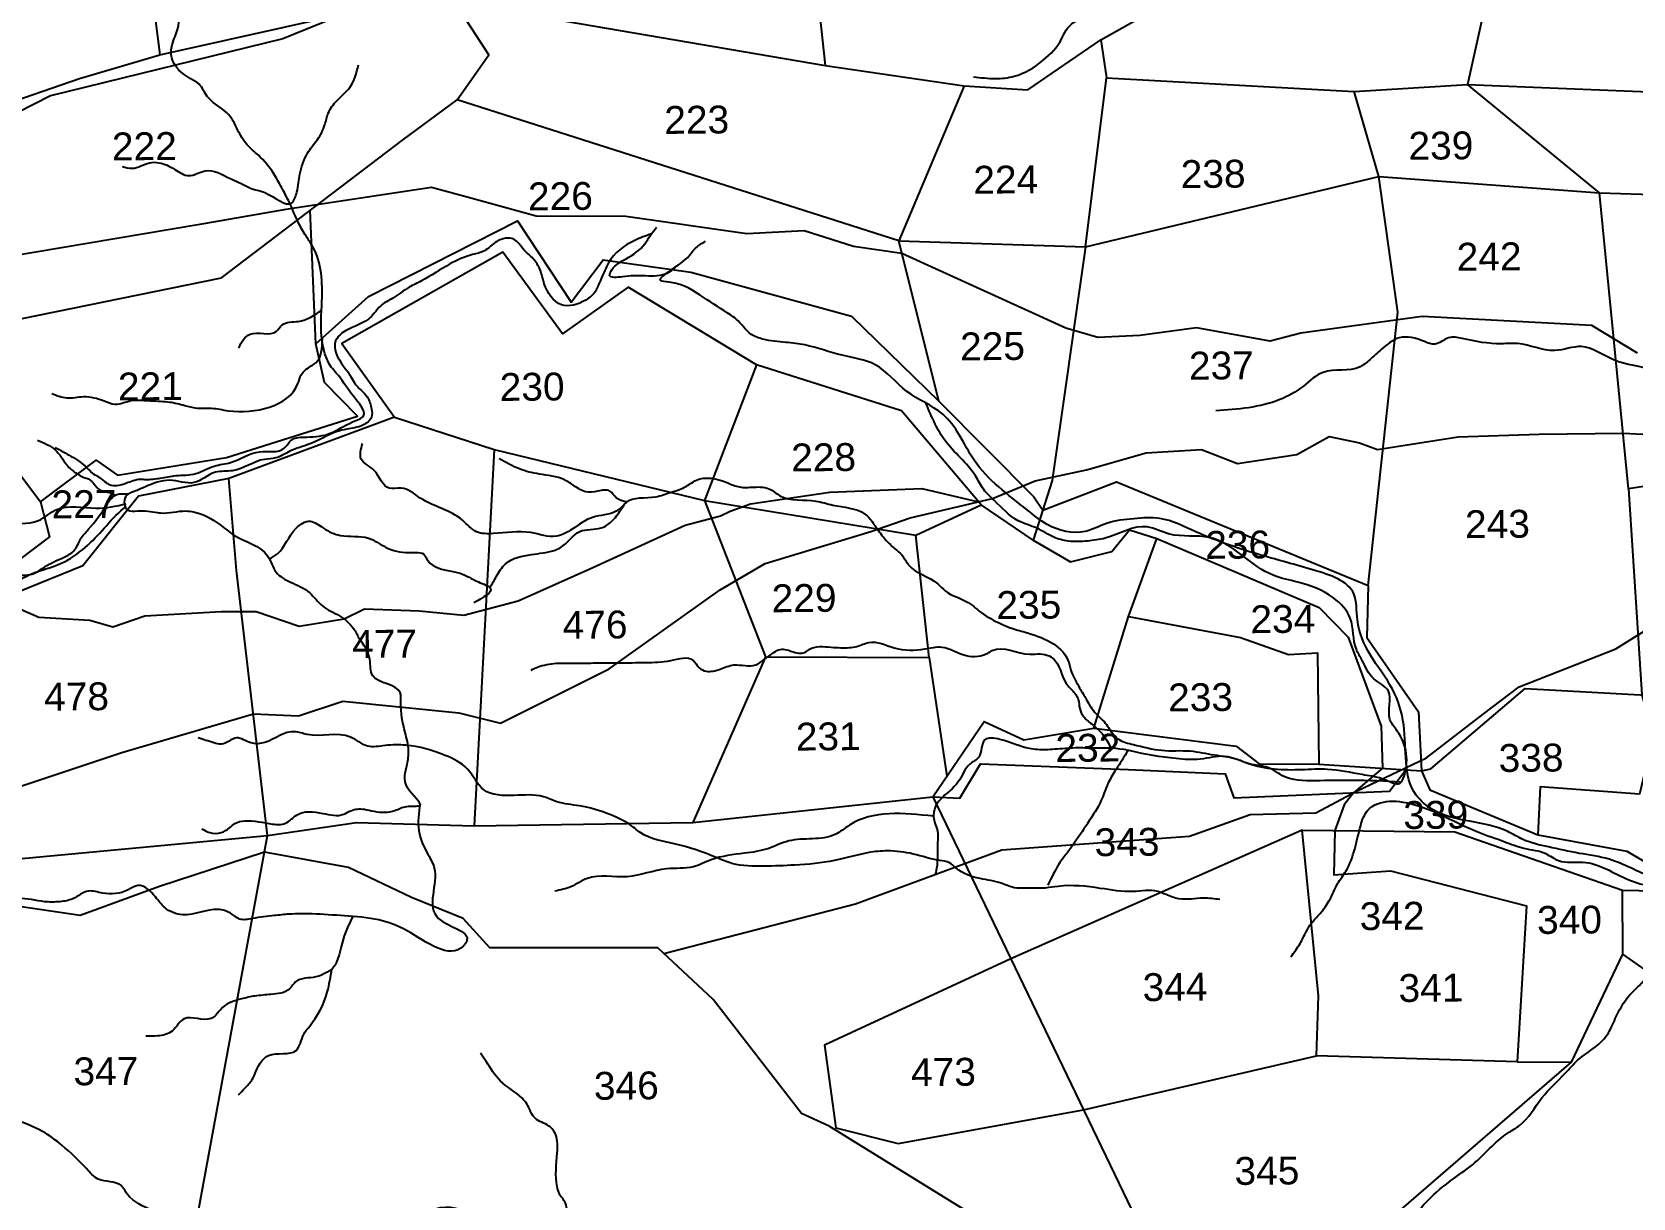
# Model space of a CAD drawing. Header units: inches. Extents: x 775404 to 782774, y 1566046 to 1574394.
# Drawn here: x 778623 to 780060, y 1569814 to 1570861 of the extents above; entities that cross this region are included whole.
import ezdxf
from ezdxf.enums import TextEntityAlignment as Align

# ---------------------------------------------------------------- set-up
doc = ezdxf.new("R2010")
doc.units = ezdxf.units.IN
doc.header["$MEASUREMENT"] = 0
for name, color, linetype in [('PLOT', 7, 'Continuous'), ('PLOT NO', 7, 'Continuous'), ('ROADS', 6, 'Continuous'), ('STREAM', 4, 'Continuous')]:
    doc.layers.add(name, color=color, linetype=linetype)
doc.styles.get("Standard").update_dxf_attribs({"font": 'arial.ttf'})
doc.linetypes.add('DOTS', pattern='A,1e-06,-3,["●",Standard,S=3,R=0,X=-1.25,Y=-1.25],-3', length=6.000001)

msp = doc.modelspace()

# ---------------------------------------------------------------- linework, layer by layer
at = {"layer": 'PLOT'}
for points in [[(779504.3, 1571139.1), (779402.3, 1571140.7), (779342.4, 1571159.3), (779222.5, 1571088.3), (779258.5, 1571028), (779288.1, 1571011), (779314, 1570970.7), (779326.7, 1570905.9), (779334.8, 1570830.6)], [(779012.6, 1571018.4), (778944.7, 1571015.2), (778911.3, 1570977.1), (778825.1, 1570944.7), (778738.2, 1570964.4), (778729.6, 1570946.6), (778728.6, 1570908.8), (778737.3, 1570840.2)], [(779076.9, 1570874.7), (779334.8, 1570830.6), (779459.5, 1570812.3), (779516.8, 1570808.9), (779582.3, 1570853.7), (779825.2, 1570990.9)], [(779825.2, 1570990.9), (779875, 1570986.8), (779919.1, 1570994), (779928, 1570952.5), (779941.2, 1570947.5), (779911.5, 1570813.7)], [(777803.3, 1570561.2), (778150.6, 1570611.9), (778341.9, 1570635.5), (778364.5, 1570649.7), (778435.3, 1570701.9), (778564.7, 1570778.3), (778590.5, 1570793.3), (778665.3, 1570818.9), (778737.3, 1570840.2), (778907.9, 1570878.4)], [(778523.7, 1570545.4), (778568, 1570594.2), (778792.8, 1570640), (778955.3, 1570763.7), (779004.2, 1570799.9), (779032.6, 1570840.2), (779009.4, 1570876.2)], [(779582.3, 1570853.7), (779587.5, 1570819.5), (779809.8, 1570807.4), (779911.5, 1570813.7), (780326.3, 1570797)], [(779459.5, 1570812.3), (779400.9, 1570673.3), (779568.4, 1570668), (779587.5, 1570819.5)], [(779436.9, 1570529.4), (779522, 1570443.4), (779530.1, 1570431.4), (779596.2, 1570456.9), (779822.2, 1570364), (779848.9, 1570609.1), (779831.8, 1570731.1), (779809.8, 1570807.4)], [(779568.4, 1570668), (779831.8, 1570731.1), (780029.9, 1570716.5), (779911.5, 1570813.7)], [(778630.1, 1570439), (778680.2, 1570476.3), (778699.3, 1570463), (778797.1, 1570478.8), (778914.9, 1570515.9), (778885.3, 1570546.2), (778877.3, 1570580.8), (778924.7, 1570623.3), (779058.4, 1570691.3), (779106.6, 1570618.3), (779135.4, 1570656.3), (779214.2, 1570645.3), (779358.3, 1570605.8), (779436.9, 1570529.4), (779400.9, 1570673.3), (779004.2, 1570799.9)], [(780029.9, 1570716.5), (780369.5, 1570705.6), (780511.8, 1570699.8), (780483.8, 1570799.8)], [(780056.1, 1570450.5), (780029.9, 1570716.5)], [(778435.3, 1570701.9), (778458.7, 1570619.8), (778523.7, 1570545.4), (778572, 1570516.1), (778630.1, 1570439), (778638.2, 1570407.5), (778568.1, 1570355), (778542.8, 1570376.5), (778354.7, 1570342), (778260.8, 1570249.2)], [(778877.3, 1570580.8), (778872.4, 1570700.6)], [(779568.4, 1570668), (779538.6, 1570458.2), (779521.5, 1570404.6), (779474.9, 1570436.2), (779403.2, 1570520.8), (779273.1, 1570562.1), (779157.7, 1570631.6), (779098.8, 1570589.9), (779045.4, 1570663.2), (778900.6, 1570581.2), (778948.1, 1570514.9), (778799.4, 1570459.8)], [(779273.1, 1570562.1), (779226.5, 1570440.1), (779281.3, 1570299.9), (779428.1, 1570299.3), (779416.2, 1570409.2)], [(778948.1, 1570514.9), (779037.5, 1570485.9), (779226.5, 1570440.1), (779416.2, 1570409.2), (779474.9, 1570436.2)], [(779037.5, 1570485.9), (779019.7, 1570148.1)], [(780225, 1570476.6), (780056.1, 1570450.5), (780068.1, 1570265.7)], [(778232.4, 1569648), (778426.9, 1569699.6), (778509.9, 1569722.3), (778594.6, 1569698.5), (778649.5, 1569731.4), (778699.2, 1569744.1), (778754.7, 1569708.2), (778834, 1570139.4), (778806.3, 1570377.4), (778799.4, 1570459.8), (778718.3, 1570444), (778668.2, 1570381.6), (778559.4, 1570337.6), (778537.8, 1570364.7), (778485.5, 1570328.6), (778364.3, 1570321.8), (778237.4, 1570195.6), (778130.4, 1570271.3)], [(779521.5, 1570404.6), (779555, 1570385.2), (779592, 1570394.5), (779608.1, 1570413.8), (779632.6, 1570406.1), (779778.2, 1570344.1), (779804.3, 1570317.4), (779834, 1570237.6), (779835.3, 1570199.8)], [(779576, 1570235.7), (779607.2, 1570335.9), (779632.6, 1570406.1)], [(779822.2, 1570364), (779821, 1570317.1), (779867.5, 1570250.5), (779870.3, 1570197.5)], [(779607.2, 1570335.9), (779707.6, 1570317.1), (779750.7, 1570302), (779776.7, 1570303.5), (779778.1, 1570203.4)], [(779281.3, 1570299.9), (779215.8, 1570151)], [(779428.1, 1570299.3), (779444, 1570192.7)], [(779870.3, 1570197.5), (779877.6, 1570180.3), (779974.6, 1570140), (780054.6, 1570125.3), (780090.8, 1570104.1), (780130.2, 1570120.6), (780132.4, 1570110.9), (780153.3, 1570104.2), (780214.4, 1570128.9), (780210.5, 1570181.9), (780246.9, 1570210.1), (780267.3, 1570274.1), (780242.5, 1570292.6)], [(778590.9, 1570116.6), (778834, 1570139.4), (778913.9, 1570151.2), (779019.7, 1570148.1), (779215.8, 1570151), (779431.3, 1570174.1), (779477.5, 1570241.7), (779513.1, 1570225.4), (779576, 1570235.7), (779703.8, 1570219.6), (779724.3, 1570203.8), (779778.1, 1570203.4), (779870.3, 1570197.5), (779878.5, 1570199.2), (779963.3, 1570271.3), (780110.2, 1570263.4)], [(780068.1, 1570265.7), (780078.1, 1570228.1), (780065.9, 1570176.5), (779976.8, 1570183.1), (779974.6, 1570140)], [(779431.3, 1570174.1), (779455.7, 1570172.9), (779474.2, 1570203.9), (779606.7, 1570198.8), (779693.8, 1570194.9), (779701.8, 1570173.4), (779841.4, 1570179.1), (779856.2, 1570198.4)], [(779835.3, 1570199.8), (779809.1, 1570177.7), (779800.8, 1570167.1), (779792.3, 1570144)], [(779431.3, 1570174.1), (779683.6, 1569650.3), (779634.1, 1569654.5)], [(779566.6, 1569893.3), (779775.9, 1569941.6), (779777.6, 1569995.4), (779763.2, 1570144.3), (779501.4, 1570028.6)], [(779763.2, 1570144.3), (779900.1, 1570142.8), (780050.7, 1570090.3), (780199, 1570087.5), (780298.1, 1570068.1), (780319.4, 1570042.9), (780295.7, 1569980.4), (780120.1, 1569984.4), (780050.9, 1570033), (780050.7, 1570090.3)], [(779792.3, 1570144), (779791.5, 1570104.2), (779842.3, 1570107.8), (779964.5, 1570076.2), (779956.1, 1569936.2), (779775.9, 1569941.6)], [(779501.4, 1570028.6), (779334.2, 1569951.1), (779344.4, 1569876.9), (779400.4, 1569863), (779566.6, 1569893.3)], [(779956.1, 1569936.2), (780004.9, 1569935.9), (780050.9, 1570033)], [(780380, 1569998.9), (780411.8, 1569955.4), (780335.7, 1569736.8), (780232, 1569743.2), (780149.2, 1569752.3), (780023.4, 1569762), (779847.9, 1569800), (780004.9, 1569935.9)]]:
    msp.add_lwpolyline(points, dxfattribs=at)
msp.add_spline([(779467.9, 1570820.5), (779487.5, 1570819), (779504.4, 1570821), (779530.6, 1570835.4), (779546.9, 1570854.3), (779551, 1570862.3), (779566.6, 1570873.6), (779586.6, 1570877.3), (779603.4, 1570883.8), (779615.8, 1570901.8), (779644.6, 1570909.5), (779652.1, 1570929.6), (779660.2, 1570938.4), (779682, 1570951.8), (779694.2, 1570963.5), (779712, 1570994.3), (779738.2, 1571002.8), (779744.6, 1571036), (779756.7, 1571061.1), (779763.7, 1571071.4), (779776.3, 1571091.7), (779788.1, 1571108.2), (779818.9, 1571134.8), (779848.1, 1571162.4), (779860.4, 1571169.6)], degree=3, dxfattribs=at)
at = {"layer": 'ROADS', "linetype": 'DOTS', "ltscale": 3.5}
for points in [[(778904.7, 1570877.7), (778847.7, 1570854.5), (778639.2, 1570803.4), (778537.4, 1570751.8)], [(780064.1, 1570572.5), (780023.3, 1570597.4), (779870.9, 1570605.4), (779761.9, 1570590.5), (779734.4, 1570583.1), (779668.2, 1570595.3), (779617.3, 1570588.3), (779579.6, 1570586.6), (779550.8, 1570594.8), (779403.7, 1570661.8), (779360.1, 1570668.3), (779316, 1570682.2), (779264.5, 1570679.6), (779155.7, 1570695.2), (779075.1, 1570695.3), (779016.5, 1570711.5), (778981.3, 1570721.3), (778850.5, 1570701.3), (778771.5, 1570687.5), (778551, 1570650.4)], [(778510.1, 1570149.6), (778703.3, 1570213.9), (778821.3, 1570248.7), (778861.9, 1570246.8), (778901.7, 1570260.1), (779005.8, 1570249.6), (779043.3, 1570240.2), (779140.7, 1570289.1), (779240.5, 1570360.1), (779280.8, 1570383.6), (779375.6, 1570412.2), (779411.2, 1570424.7), (779484.9, 1570441.9), (779523.3, 1570457.9), (779569.3, 1570467.6), (779622.9, 1570482.9), (779672.7, 1570485.9), (779705, 1570473.3), (779758.2, 1570481.6), (779787.4, 1570497.5), (779814.5, 1570491.8), (779830.8, 1570486), (779903.1, 1570497.4), (779976, 1570499.6), (780051.2, 1570500.5), (780098.2, 1570498.3)], [(779189.8, 1570033.6), (779362.1, 1570078), (779493.3, 1570126.5), (779662, 1570138.7), (779716.4, 1570158.3), (779775.3, 1570159.7), (779811.8, 1570179.2), (779874.6, 1570209.1), (779925.6, 1570248.5), (779957.8, 1570272.8), (779993, 1570286.8), (780044.6, 1570307), (780166.4, 1570383.1), (780334.3, 1570459.1)], [(778578.3, 1570357.3), (778628.6, 1570335.5), (778674.4, 1570332.6), (778695.1, 1570326.7), (778723.9, 1570336.6), (778792.5, 1570340.5), (778823.8, 1570340.6), (778862.5, 1570327.5), (778902.8, 1570333.8), (778921.1, 1570342.8), (778970.2, 1570341.2), (779010.4, 1570337.3), (779059.2, 1570350.2), (779126.2, 1570379.9), (779209.1, 1570418), (779240.9, 1570426.5), (779249.4, 1570430.5), (779267.8, 1570437.1), (779338.8, 1570447.8), (779421.5, 1570451), (779472.5, 1570439)], [(779533.6, 1569757.9), (779338.2, 1569878.5), (779313.5, 1569889.9), (779234.3, 1569992.3), (779184.5, 1570038.5), (779033.6, 1570038.5), (779009.7, 1570065), (778963.3, 1570083.9), (778906.6, 1570110.6), (778831.2, 1570124.4), (778736.9, 1570093.6), (778665.9, 1570067.7), (778584.5, 1570079.6)]]:
    msp.add_lwpolyline(points, dxfattribs=at)
at = {"layer": 'STREAM'}
for points in [[(778643.2, 1570487.8), (778657.8, 1570479.8), (778671.8, 1570469.5), (778677.6, 1570464.2), (778683.1, 1570460.8), (778689.1, 1570456.2), (778692, 1570454.6), (778698.7, 1570453.6), (778707.3, 1570455.9), (778719.7, 1570459.3), (778724.8, 1570459.1), (778737.7, 1570460.3), (778751.8, 1570462.5), (778769.6, 1570464.4), (778786.1, 1570471.1), (778800.8, 1570474.3), (778827, 1570484), (778849.1, 1570487.1), (778855.6, 1570494.5), (778869.2, 1570497.1), (778890.3, 1570500.5), (778910.4, 1570510.7), (778920.2, 1570516.3), (778911.1, 1570533.8), (778897.9, 1570552), (778889.4, 1570562.8), (778886.9, 1570568.2), (778882.1, 1570599.6), (778882.9, 1570619), (778874.7, 1570668), (778868.9, 1570677.1), (778861.9, 1570689.2), (778853.6, 1570707.8), (778846.8, 1570720.8), (778839.7, 1570733.5), (778825.8, 1570750.1), (778815.7, 1570759.5), (778807.2, 1570773), (778801.8, 1570783.1), (778795.5, 1570790), (778779.9, 1570802.9), (778772.5, 1570814), (778764.5, 1570819), (778748.1, 1570837.5), (778748.4, 1570849.3), (778753.5, 1570863.8), (778754.7, 1570875.2), (778754.6, 1570883.3), (778751.5, 1570893.7)], [(778703.4, 1570739.9), (778712.7, 1570738.4), (778727.9, 1570743.3), (778736.5, 1570743.4), (778750.7, 1570737.4), (778763.4, 1570731.8), (778777.9, 1570736.1), (778800.5, 1570729.2), (778811, 1570724.3), (778820.6, 1570719.9), (778831.7, 1570716.6), (778855.9, 1570707.5), (778860.3, 1570717), (778863.1, 1570733.2), (778869.8, 1570751.9), (778878.8, 1570764.2), (778885.5, 1570777.6), (778888.6, 1570787.9), (778896.2, 1570799.1), (778907.9, 1570811), (778915.7, 1570831.2)], [(778808, 1570577.2), (778818.3, 1570589.5), (778842.1, 1570592.2), (778847.1, 1570597.8), (778861.6, 1570601), (778882.8, 1570611.1)], [(780375.7, 1570433.7), (780354.1, 1570442.8), (780349.9, 1570447.9), (780339.3, 1570461), (780326.3, 1570464.5), (780311.7, 1570469), (780285.9, 1570481), (780271.5, 1570484.5), (780244.9, 1570486), (780232.2, 1570487.6), (780222.1, 1570493.8), (780214.4, 1570505), (780160.3, 1570527.6), (780129.8, 1570535.2), (780079.2, 1570557.2), (780042.6, 1570566.5), (780013.7, 1570578.3), (779989.9, 1570574.8), (779956.6, 1570581.1), (779942.1, 1570580.9), (779906.7, 1570585.6), (779894.6, 1570586.3), (779882.1, 1570580.4), (779873, 1570582.8), (779850.1, 1570586.2), (779834.3, 1570575.9), (779823.7, 1570566.5), (779815, 1570560.1), (779781.9, 1570555.2), (779764.2, 1570542.9), (779742.9, 1570530.7), (779685.4, 1570520.6)], [(778640.3, 1570536.2), (778653.7, 1570532.3), (778668.7, 1570533.4), (778687.3, 1570529.6), (778696.9, 1570526.7), (778711.3, 1570529.8), (778726.8, 1570529.8), (778744.3, 1570528.8), (778757.9, 1570526), (778768.6, 1570523.4), (778783.8, 1570523), (778798.9, 1570520.8), (778861.3, 1570545.1), (778864.3, 1570553), (778873.3, 1570561), (778877.4, 1570563.8), (778883.3, 1570585.5)], [(778627.4, 1570494.2), (778643.4, 1570485.6), (778648.6, 1570479.5), (778654, 1570471.8), (778661.8, 1570464.9), (778669.2, 1570460.9), (778673.3, 1570459.5), (778678.7, 1570454.4), (778681.6, 1570451), (778686.3, 1570448.6), (778694.3, 1570446.6), (778696.8, 1570445.2)], [(779154.8, 1570437.2), (779147.2, 1570430.7), (779125.7, 1570425), (779107.7, 1570414.5), (779093.4, 1570408.1), (779070.5, 1570411.3), (779036.7, 1570410.5), (779021.8, 1570412.1), (779009, 1570422.5), (778971.2, 1570442.4), (778953.9, 1570451.3), (778943.3, 1570451.2), (778929.5, 1570467.4), (778918.1, 1570477.4), (778919.4, 1570491.3)], [(779156.7, 1570438.9), (779147.3, 1570442.4), (779141.5, 1570448.6), (779130.5, 1570448.5), (779119.9, 1570448), (779109.3, 1570453.4), (779100.6, 1570458.8), (779078, 1570463.9), (779060.2, 1570468.5), (779042.1, 1570477.7)], [(778542.7, 1570376.7), (778560, 1570359.9), (778563.3, 1570356), (778580.3, 1570357.2), (778597.8, 1570368.6), (778609, 1570372.8), (778624.1, 1570374.5), (778631.6, 1570379.1), (778648.9, 1570388.2), (778658.5, 1570393.6), (778663.5, 1570400.2), (778666.1, 1570405.6), (778673, 1570414), (778690.3, 1570437.2), (778696.8, 1570444.6), (778709.6, 1570446.1)], [(777810.9, 1570001.2), (777827.2, 1570001.2), (777836.1, 1570006), (777849.6, 1570004.5), (777859.4, 1570004.5), (777876.4, 1570011.2), (777893.6, 1570013.7), (777925.8, 1570016.5), (777942, 1570024.9), (777958, 1570026.9), (777973.7, 1570021.6), (777996, 1570031.7), (778021.5, 1570033.2), (778048.1, 1570039.1), (778058, 1570044.3), (778065.8, 1570046.3), (778076.7, 1570066.7), (778074.4, 1570081.5), (778079.6, 1570116), (778076.8, 1570139.3), (778083.7, 1570159), (778091.6, 1570180), (778094.5, 1570197.1), (778111.8, 1570208.3), (778128.1, 1570216.7), (778138.8, 1570238.2), (778152.4, 1570250.6), (778163.2, 1570258.9), (778183.8, 1570246.8), (778187.9, 1570240.5), (778198.6, 1570234.2), (778209.3, 1570228.2), (778214.5, 1570223.3), (778236.8, 1570217.4), (778250.2, 1570227.6), (778269.9, 1570247.9), (778289.6, 1570255.1), (778298.7, 1570268.6), (778305.5, 1570278.4), (778328.7, 1570291.6), (778363.4, 1570326.1), (778404.1, 1570332.2), (778434.5, 1570336.5), (778466.1, 1570339.2), (778494.5, 1570342), (778509.7, 1570354.4), (778524.5, 1570364.7), (778543.1, 1570364.4), (778558.9, 1570349.6), (778561.2, 1570349.2), (778600.9, 1570362.8), (778622.8, 1570374.6), (778648.7, 1570383.8), (778670.3, 1570398.1), (778687.6, 1570415.5), (778704.7, 1570432.9), (778706.3, 1570434.1)], [(778074.9, 1570414.4), (778079.7, 1570402.5), (778084.7, 1570393.5), (778088.3, 1570387.4), (778093.4, 1570378.3), (778101.4, 1570370.8), (778111.8, 1570367), (778126.8, 1570361), (778134.8, 1570352.3), (778143.4, 1570351.4), (778167.7, 1570348.5), (778194.1, 1570344.3), (778213.6, 1570340.4), (778225, 1570333.7), (778234.6, 1570330.3), (778247.6, 1570331.5), (778258.1, 1570340.4), (778268.8, 1570348.2), (778277.6, 1570351.4), (778302.7, 1570350.5), (778320.6, 1570356.8), (778351.9, 1570357.1), (778360.9, 1570362.8), (778371.4, 1570371), (778380.9, 1570379), (778394.3, 1570405), (778397.7, 1570409.3), (778412.2, 1570411.3), (778419.5, 1570419.2), (778430.9, 1570414.4), (778440.5, 1570407.7), (778457.7, 1570405.9), (778466.7, 1570416.5), (778481.7, 1570419.2), (778495.7, 1570415), (778524.9, 1570417.7), (778546.7, 1570424.6), (778573.7, 1570421.2), (778596.5, 1570420.6), (778628.4, 1570422.2), (778644.9, 1570432.2), (778679.9, 1570433.3), (778707.1, 1570437.2)]]:
    msp.add_spline(points, degree=3, dxfattribs=at)
at = {"layer": 'STREAM', "color": 4}
for points in [[(779178.7, 1570679.5), (779163.7, 1570673.7), (779140.2, 1570653.5), (779136.9, 1570646.6), (779132.9, 1570637.8), (779128.1, 1570627.5), (779119.7, 1570620.1), (779097.9, 1570615.8), (779082.5, 1570634.8), (779078.8, 1570647.3), (779072.5, 1570657.2), (779064.2, 1570665.3), (779055.1, 1570674.8), (779040, 1570672.8), (779028.7, 1570664.3), (779018.1, 1570660.9), (778997.8, 1570652.5), (778972.2, 1570637.3), (778961.2, 1570631.6), (778946.4, 1570621.8), (778935.7, 1570615), (778929.7, 1570608.2), (778924.6, 1570603), (778901.1, 1570590.6), (778895.1, 1570583.4), (778902, 1570561.1), (778908.6, 1570551.9), (778912.1, 1570545.8), (778923.7, 1570532.8), (778927.4, 1570522.4), (778927.4, 1570515.1), (778919.6, 1570507.8), (778905.3, 1570504.2), (778895.6, 1570501.8), (778882.2, 1570495.6), (778871.9, 1570490.9), (778854.1, 1570484.4), (778841.2, 1570478.4), (778831.2, 1570477.1), (778802.7, 1570466.9), (778787.2, 1570465.5), (778767.8, 1570456.2), (778746.2, 1570458.3), (778724.3, 1570452.4), (778714.3, 1570448.3), (778706.4, 1570443.5), (778708.4, 1570431.7), (778717.2, 1570430.9), (778735.2, 1570429.3), (778737.9, 1570429), (778760.8, 1570430.8), (778767.6, 1570430), (778791.2, 1570418.5), (778803.7, 1570409.2), (778834, 1570390.5), (778841.8, 1570375.7), (778854.6, 1570367), (778871.9, 1570357.3), (778883.3, 1570345.5), (778898.7, 1570336.6), (778911.2, 1570325.2), (778916.1, 1570316.4)], [(779201.9, 1570651), (779191.2, 1570643.4), (779171.1, 1570641.9), (779152.8, 1570641), (779141.2, 1570642.3), (779143.1, 1570647.1), (779156, 1570657.2), (779172.7, 1570670.5), (779178.1, 1570678.6), (779183.3, 1570685.5)], [(780726, 1569898.2), (780703.8, 1569910.4), (780680.5, 1569916.6), (780669.4, 1569916.5), (780662, 1569916.4), (780648.8, 1569916.3), (780637.3, 1569916.2), (780612.3, 1569925), (780600.5, 1569934.2), (780592.6, 1569949.9), (780577.8, 1569965.1), (780567.8, 1569979), (780557.7, 1569992.5), (780513.7, 1570015.5), (780481.3, 1570015.2), (780448.3, 1570021), (780383.6, 1570034), (780348.8, 1570043.8), (780322.5, 1570074.5), (780292, 1570086.7), (780241.3, 1570096.2), (780194.3, 1570103.9), (780165.4, 1570103.3), (780148.9, 1570100.9), (780077.3, 1570102.3), (780038.7, 1570118.1), (780012, 1570123.4), (779984.2, 1570129.2), (779961.2, 1570135.9), (779947.6, 1570143), (779880.1, 1570162.8), (779865.5, 1570175.7), (779854.2, 1570238.6), (779844.1, 1570270.8), (779824.4, 1570301.3), (779812.6, 1570333), (779809.5, 1570356.3), (779773.4, 1570377.7), (779726.9, 1570390.9), (779667.6, 1570412.1), (779635.3, 1570424), (779611.9, 1570423.8), (779587.3, 1570419.5), (779568.3, 1570412.4), (779534.1, 1570418.7), (779516.3, 1570431.6), (779468.5, 1570476.3), (779455.2, 1570499), (779440.3, 1570517.6), (779408.2, 1570538.1), (779379.6, 1570562.1), (779350.1, 1570570.5), (779316.6, 1570579.8), (779299.4, 1570582.1), (779278.9, 1570585), (779268.3, 1570589.3), (779254.7, 1570603.1), (779249.6, 1570606.8), (779226, 1570622.2), (779194.8, 1570636.1), (779186.8, 1570637.9), (779197.3, 1570647.7), (779202.9, 1570651.8), (779210.2, 1570657.3), (779218.4, 1570666.8), (779227.2, 1570672.9)], [(779033.8, 1570361.9), (779039.7, 1570372.3), (779047.6, 1570383.2), (779071, 1570391.7), (779091.4, 1570395.4), (779096.9, 1570397.8), (779114.5, 1570412.4), (779133.6, 1570415.6), (779142.9, 1570421.4), (779151.3, 1570431.9), (779156, 1570438.2), (779182.5, 1570443.5), (779196, 1570447.5), (779208.5, 1570452), (779219.1, 1570458.4), (779245.9, 1570456.6), (779256.4, 1570452.6), (779268.8, 1570452.1), (779284.3, 1570450.7), (779294.1, 1570444.5), (779326.5, 1570439.7), (779341.6, 1570436), (779370.4, 1570428), (779374.1, 1570424.7), (779381.4, 1570414.9), (779389.5, 1570404.4), (779397.4, 1570396.9), (779403.5, 1570391.3), (779409.9, 1570382), (779435.8, 1570365.4), (779442.6, 1570359), (779461.4, 1570349.6), (779474.8, 1570339.7), (779492.7, 1570329.4), (779500.8, 1570326), (779514.3, 1570322), (779552.7, 1570296.9), (779555.4, 1570288), (779562.5, 1570273.1), (779568.5, 1570262.9), (779576.4, 1570250.6), (779586.3, 1570240.3), (779594, 1570229.7), (779598.2, 1570225.8), (779611.5, 1570221.1), (779637, 1570215.9), (779662.5, 1570215.3), (779684.2, 1570211.8), (779703.6, 1570208.3), (779714.1, 1570204.4), (779762.6, 1570198.7), (779785.9, 1570199.1), (779816.8, 1570194.4), (779834.5, 1570190.7), (779844.3, 1570186.8), (779850.8, 1570186.2), (779853.8, 1570190.6), (779848.4, 1570233.2), (779841.8, 1570243.7), (779840.5, 1570269.1), (779827.3, 1570280.2), (779817, 1570296.5), (779811.7, 1570306.6), (779806.2, 1570334.5), (779791.2, 1570352.7), (779759.1, 1570366.9), (779737.5, 1570372.8), (779679.5, 1570407), (779643.8, 1570410.1), (779623.9, 1570416.5), (779586.2, 1570406.4), (779570.3, 1570403.8), (779553.3, 1570403.7), (779539.5, 1570407.5), (779524.9, 1570415.2), (779508, 1570422), (779486.7, 1570440.1), (779477.1, 1570450), (779469.6, 1570462.3), (779442.2, 1570494.2), (779433.6, 1570508.7), (779425.2, 1570527.6)], [(778835.6, 1570387.6), (778842.9, 1570392.4), (778859.6, 1570415.2), (778872.4, 1570421.6), (778884.2, 1570415.4), (778899.5, 1570408.8), (778924.6, 1570406.4), (778939.9, 1570398.3), (778961.2, 1570393.5), (778975.4, 1570390.8), (778977.3, 1570387.2), (779007, 1570374.8), (779023.4, 1570367.1), (779034.3, 1570361.2), (779019.4, 1570348.4)], [(778775, 1570145.4), (778782.1, 1570142), (778792.5, 1570142.1), (778799.8, 1570146.2), (778804.7, 1570150.2), (778813.5, 1570152.6), (778838.4, 1570149.7), (778850.1, 1570150.4), (778860.5, 1570158), (778883.6, 1570159.3), (778902.4, 1570158.5), (778908.8, 1570161.7), (778921, 1570163), (778929.7, 1570161.2), (778948.4, 1570161.9), (778959, 1570165.6), (778970.8, 1570166.5), (778959.8, 1570182.1), (778959.3, 1570203.3), (778960.7, 1570215.6), (778957.6, 1570231.9), (778953.7, 1570258.9), (778953.1, 1570267.7), (778928.5, 1570282.8), (778925.9, 1570297.5), (778916.1, 1570316.4)], [(779070.7, 1570287.9), (779076.5, 1570290.6), (779093.2, 1570294), (779111.2, 1570294.2), (779126.3, 1570294.3), (779148.6, 1570294.5), (779173.8, 1570294.7), (779196.1, 1570296.6), (779216.1, 1570296.8), (779221.7, 1570289.9), (779227.9, 1570287), (779240.4, 1570288.8), (779252.8, 1570292.5), (779272.5, 1570292.7), (779280.3, 1570297.7), (779287.4, 1570302.8), (779292.9, 1570306.2), (779304.8, 1570304.7), (779316.3, 1570303.8), (779320.1, 1570306.3), (779340.2, 1570308.5), (779356.4, 1570308.1), (779363.3, 1570309.2), (779374, 1570312.8), (779396.8, 1570307.9), (779424.3, 1570306.9), (779439.5, 1570308.6), (779461.2, 1570301.1), (779471.8, 1570300.4), (779480.8, 1570303.2), (779484.7, 1570305.4), (779518.4, 1570302.2), (779527.9, 1570302.4), (779535.8, 1570300.6), (779541.5, 1570296), (779552.5, 1570274), (779556.4, 1570270), (779562, 1570261.5), (779563.3, 1570253.4), (779566.9, 1570246), (779575.2, 1570238.7), (779579.1, 1570235.3), (779584.7, 1570229.3), (779591.4, 1570217.8)], [(779689.1, 1570081.9), (779674.5, 1570083.2), (779652.3, 1570082.6), (779640.8, 1570086.4), (779633.4, 1570089.3), (779611.3, 1570089.1), (779581.8, 1570092), (779544, 1570093.8), (779532.4, 1570092.3), (779515.3, 1570092.1), (779504.3, 1570092.6), (779492.9, 1570096.6), (779473.9, 1570100.7), (779452.4, 1570110.1), (779446.3, 1570115), (779437.4, 1570117), (779413.9, 1570122.8), (779390.6, 1570125.6), (779373.8, 1570124.1), (779343.1, 1570116.9), (779307.5, 1570112.9), (779279.7, 1570111.8), (779251, 1570114.4), (779237.7, 1570119.4), (779199.2, 1570132.1), (779169.3, 1570141.7), (779158.1, 1570150.1), (779153, 1570153), (779114.1, 1570166), (779093.8, 1570169.8), (779081.7, 1570174.2), (779055.4, 1570175.4), (779028.2, 1570180.5), (779013.5, 1570199.1), (778993.5, 1570211.4), (778958.2, 1570220.5), (778939.7, 1570220.2), (778924, 1570219.7), (778908.4, 1570227.8), (778869.5, 1570230.1), (778858.5, 1570232.6), (778831.6, 1570223), (778819, 1570222.6), (778806.2, 1570227), (778792.6, 1570221.4), (778785.8, 1570222.6), (778771.8, 1570227.1)], [(779852.1, 1570187.4), (779807.7, 1570188.9), (779774.9, 1570188.6), (779744.8, 1570193.4), (779734.3, 1570199.7), (779717.7, 1570203.3), (779693.4, 1570210.4), (779671.6, 1570208), (779649.9, 1570208.5), (779608.8, 1570215.3), (779603.2, 1570216.5), (779572.9, 1570217.9), (779559.5, 1570218), (779541, 1570216.8), (779532.5, 1570216.4), (779518.3, 1570217.4), (779491.7, 1570225.7), (779478.1, 1570225.3), (779472.6, 1570209.8), (779464.8, 1570203.7), (779454.3, 1570187.6), (779438.3, 1570171.9), (779433.3, 1570164.1), (779432.9, 1570151.6), (779435.6, 1570143.7), (779435.7, 1570132.8), (779434.8, 1570109.7), (779433.5, 1570103.6)], [(779606.8, 1570215.7), (779595.9, 1570198.7), (779589, 1570186.7), (779585.4, 1570177.6), (779578.9, 1570163.6), (779571.2, 1570151.6), (779564.7, 1570141.6), (779552.5, 1570124.6), (779545.6, 1570115.1), (779534.6, 1570094.9)], [(778971, 1570167.9), (778969.8, 1570143.8), (778978.2, 1570122.2), (778983.7, 1570110.5), (778987.6, 1570064.9), (779013.1, 1570045), (779010, 1570040.3), (778959.3, 1570053.8), (778933.9, 1570063.7), (778903.2, 1570067.3), (778874, 1570069), (778853.4, 1570068.8), (778840.2, 1570067.5), (778820.3, 1570064.9), (778808.9, 1570064.4), (778800.7, 1570069.7), (778789.8, 1570073), (778757.9, 1570068.3), (778741.7, 1570074.7), (778733.4, 1570084.3), (778717.7, 1570094.5), (778708.8, 1570090.6), (778685.9, 1570087.7), (778673.3, 1570089.5), (778659.1, 1570082.7), (778647.4, 1570080), (778633.9, 1570080), (778609.5, 1570082.7), (778577.1, 1570084.1), (778574.2, 1570089), (778554.7, 1570088.5), (778547.6, 1570092.6), (778536.9, 1570097.3), (778522, 1570098.3), (778515.5, 1570097.9), (778504, 1570098.1)], [(779432.1, 1570156.8), (779356.5, 1570148.7), (779343.8, 1570140.4), (779302, 1570134.5), (779283.2, 1570127.6), (779262.3, 1570123.5), (779232.4, 1570117.6), (779216.4, 1570111.3), (779192.4, 1570109.5), (779156.8, 1570102.4), (779121.2, 1570100.9), (779106.5, 1570093.5), (779092, 1570089.5)], [(779752.9, 1570030.5), (779761.2, 1570042.5), (779766.7, 1570053.1), (779771.3, 1570060.6), (779779.3, 1570069.5), (779787.4, 1570081), (779794.9, 1570096.2), (779802.3, 1570107.5), (779815.6, 1570148.3), (779822, 1570162.2), (779841.4, 1570170.2), (779853.4, 1570169.5), (779920.7, 1570142.7), (779945.1, 1570133.8), (779962.2, 1570128), (779981.7, 1570123.2), (779993.3, 1570116.9), (780015.1, 1570115.5), (780056.3, 1570099.7), (780077.1, 1570094.2), (780091.8, 1570094.3), (780103.7, 1570095.8), (780122.7, 1570094.6), (780135.1, 1570095.4), (780146, 1570094.9), (780167.7, 1570093.8), (780174.2, 1570094.4), (780186.6, 1570096.5), (780211.1, 1570089), (780229.1, 1570090.5), (780257.2, 1570082.8), (780287, 1570080.7), (780300.2, 1570076.9), (780321.8, 1570060.2), (780336.8, 1570046.4), (780350, 1570032.3), (780360.2, 1570029.3), (780379.6, 1570026.2), (780415, 1570023.1), (780450.7, 1570012.9), (780467.4, 1570009.9), (780484.3, 1570009.6), (780533.2, 1569996.3), (780557.9, 1569982.6), (780566.7, 1569967.7), (780575, 1569956.3), (780586.6, 1569939), (780593.5, 1569928.7), (780607.9, 1569913.6), (780651.8, 1569907.4), (780665.7, 1569905.9), (780681.6, 1569901.7), (780693.1, 1569894.3)], [(779771.5, 1569688.2), (779773.4, 1569696.3), (779792.5, 1569720.5), (779806.5, 1569733.7), (779814, 1569746.8), (779822.7, 1569759.4), (779842.7, 1569776.3), (779879, 1569814.9), (779899.3, 1569831.6), (779918.2, 1569845.8), (779935.8, 1569862.7), (779948.8, 1569873), (779958.2, 1569879.1), (779978.4, 1569904), (779999.3, 1569926.1), (780010.7, 1569937.9), (780026.3, 1569949.6), (780038, 1569962.2), (780045.1, 1569976.9), (780059.6, 1569998.8), (780067.9, 1570007), (780077.7, 1570020.7), (780086, 1570029.3), (780094.3, 1570034.4), (780112.6, 1570041.6), (780125.8, 1570052.9), (780132.5, 1570059.2), (780142.1, 1570064), (780153.1, 1570067.3), (780171.1, 1570082.2), (780174.1, 1570094.4)], [(778910.6, 1570066.8), (778900.9, 1570042.9), (778889.9, 1570018), (778887, 1570016.3), (778877.5, 1570012.5), (778859.2, 1570008.1), (778853.8, 1570001.9), (778837, 1569996.7), (778822.7, 1569995.3), (778810.5, 1569992.7), (778793.7, 1569985), (778787.6, 1569978.2), (778783.4, 1569975.2), (778759.2, 1569975), (778748.3, 1569963.9), (778735.4, 1569959.5), (778724.7, 1569959.2)], [(778808.1, 1569906.7), (778813.7, 1569912.6), (778819.9, 1569919.8), (778822.5, 1569925.2), (778834.8, 1569941.9), (778859.7, 1569946.5), (778866.7, 1569961.1), (778871.9, 1569968.3), (778887.7, 1569998.8), (778890, 1570009.2), (778891.8, 1570019.5)], [(779122.5, 1569781.9), (779117.8, 1569787.5), (779112.4, 1569794.7), (779104.4, 1569799.4), (779102.1, 1569807.9), (779096.2, 1569817.6), (779094, 1569824.2), (779094.2, 1569854.6), (779092.8, 1569870.7), (779086.7, 1569878.6), (779074.2, 1569885.6), (779066.8, 1569898.5), (779062.4, 1569903.8), (779043.2, 1569919), (779030.3, 1569936.6), (779025.2, 1569944.1)], [(779669.1, 1569695.1), (779642.3, 1569704.7), (779629.5, 1569705.3), (779617.3, 1569705), (779608.7, 1569704.5), (779595.7, 1569706.8), (779590.4, 1569709.9), (779562.7, 1569713.1), (779538.3, 1569713.7), (779536, 1569718), (779517.6, 1569716.9), (779507, 1569714.2), (779490.5, 1569712.3), (779447.9, 1569714.5), (779423.9, 1569730.9), (779420.2, 1569737), (779413.2, 1569744.4), (779397.6, 1569758.3), (779384, 1569757.5), (779370, 1569756.1), (779357.9, 1569758.5), (779332.2, 1569760.2), (779305.8, 1569761.2), (779288.9, 1569759.3), (779271.9, 1569759.7), (779233.7, 1569765.6), (779213.6, 1569769.5), (779205.5, 1569773.4), (779190.3, 1569773.3), (779174.3, 1569774.5), (779142.6, 1569779.5), (779130.9, 1569782.3), (779120.8, 1569781.7), (779107.5, 1569781.3), (779099.1, 1569784), (779094.2, 1569786.2), (779074, 1569784.8), (779057, 1569789.7), (779036.5, 1569792.1), (779028.5, 1569796.2), (779017.4, 1569800.5), (778981, 1569801.9), (778971.8, 1569795.1), (778959.9, 1569794.4), (778939.4, 1569779.6), (778932.4, 1569777.2), (778916, 1569775.1), (778907.5, 1569775.9), (778891.1, 1569775.1), (778872, 1569757.2), (778853.7, 1569756.2), (778840, 1569754.9), (778834.1, 1569752.9), (778827.1, 1569752), (778803.4, 1569757.2), (778789.9, 1569762.6), (778773.3, 1569764.1), (778760.7, 1569773), (778730.6, 1569802.2), (778708.2, 1569817.3), (778702.5, 1569825.1), (778682, 1569831), (778671.4, 1569840.4), (778649.5, 1569861.2), (778631.9, 1569873.8), (778604.9, 1569886), (778582.7, 1569894.4), (778566.8, 1569888.4), (778556.6, 1569882.2), (778541.3, 1569880.3), (778531.3, 1569880.7), (778510.3, 1569879.1), (778489.8, 1569873.1), (778458.3, 1569861.5), (778436.1, 1569857.2), (778422.5, 1569847.8), (778404.7, 1569845.1), (778378.3, 1569847.4), (778343.3, 1569837.1), (778324.4, 1569827.1), (778304.4, 1569818.9), (778287.1, 1569818), (778265.2, 1569804.9), (778250.4, 1569801.3), (778236.7, 1569801.7), (778214.3, 1569790.4), (778194.6, 1569781.5), (778179.4, 1569782.1), (778161.3, 1569787.8), (778146, 1569778.6), (778120.4, 1569780.1), (778100.9, 1569777), (778082.6, 1569771), (778066, 1569767.7)], [(777497.9, 1569860.6), (777505.4, 1569863.3), (777531.5, 1569854.8), (777549.5, 1569854.3), (777555, 1569851.4), (777573.6, 1569844.9), (777588.8, 1569839.4), (777604.5, 1569818.4), (777611.5, 1569812.3), (777630.5, 1569803.4), (777637.7, 1569797.6), (777654.1, 1569792.5), (777665.2, 1569797.5), (777672.6, 1569802.3), (777692.1, 1569802.6), (777708.2, 1569806.1), (777713.5, 1569809.2), (777733.1, 1569810.5), (777742.9, 1569815.3), (777758.6, 1569826.9), (777783.2, 1569826.2), (777797.6, 1569820.2), (777808.4, 1569817.7), (777828.8, 1569816.5), (777838.7, 1569808.5), (777854, 1569805.6), (777871.9, 1569803.6), (777886.3, 1569802.6), (777895.6, 1569796.7), (777904.2, 1569795.5), (777921.9, 1569787.8), (777938.1, 1569784.5), (777960.9, 1569775), (777978.3, 1569773.4), (777991.1, 1569763.5), (777994.8, 1569753), (777999.4, 1569747), (778002.3, 1569741.5), (778015.3, 1569734.5), (778026.3, 1569718.9), (778030.6, 1569713.7), (778039.3, 1569708.1), (778041.6, 1569698.7), (778045.7, 1569692.4), (778062, 1569682.7), (778077.2, 1569674.2), (778085.1, 1569665.1), (778097.2, 1569661.4), (778102.1, 1569655.1), (778111.5, 1569648.5), (778123, 1569644.2), (778136.5, 1569639.9), (778145.8, 1569638.4), (778150.2, 1569634.6), (778163.9, 1569631.5), (778181.2, 1569631.1), (778192.5, 1569627.5), (778200.6, 1569623.6), (778211.9, 1569617.3), (778228.2, 1569602.8), (778249.7, 1569601.3), (778255.8, 1569593.2), (778266.3, 1569593.3), (778286, 1569594.2), (778308.4, 1569590.9), (778326.8, 1569583.6), (778336.9, 1569578.5), (778350.4, 1569575.7), (778364.6, 1569577.6), (778374.2, 1569577.5), (778426.8, 1569577.4), (778439.3, 1569575.7), (778449.8, 1569570.6), (778457.2, 1569569.4), (778468.5, 1569569.2), (778478.8, 1569567.3), (778489.6, 1569563), (778498.2, 1569555.9), (778513.3, 1569553.8), (778527.1, 1569551.5), (778544.3, 1569543.1), (778554.9, 1569534.9), (778570.7, 1569535.9), (778581, 1569541.4), (778595.1, 1569546.4), (778610.6, 1569555.6), (778630.7, 1569559.9), (778646.5, 1569564.2), (778669.1, 1569566.6), (778675.7, 1569569.1), (778706.9, 1569563.2), (778721.1, 1569563.5), (778721.2, 1569552.7), (778718.8, 1569542.7), (778719.2, 1569525.9), (778727.7, 1569514.1), (778743.9, 1569510.1), (778748.3, 1569509), (778764, 1569502.4), (778771.6, 1569500), (778782, 1569497.3), (778785.6, 1569493.8), (778808.2, 1569482.8), (778814.7, 1569476.8), (778819.4, 1569473.8), (778830, 1569470.2), (778849, 1569465.8), (778862, 1569464.3), (778875.4, 1569453.6), (778883.7, 1569444.5), (778889.5, 1569442.1), (778917.8, 1569436.5), (778931.4, 1569425.1), (778942.2, 1569422.3), (778964.4, 1569413.3), (778970.1, 1569407.4), (778974.9, 1569400.8), (778973.3, 1569393.6), (778985.2, 1569377.3), (778992.7, 1569362.3), (778995.3, 1569353.7), (778997.5, 1569342.2), (779001.3, 1569330.6), (779004.2, 1569326), (779009.5, 1569316), (779021.8, 1569272.8), (779031.1, 1569255.6), (779038.1, 1569245.9), (779047.3, 1569234.2), (779053.1, 1569227.4), (779061.9, 1569220.2), (779075.8, 1569209.5), (779079.7, 1569197.6), (779088, 1569193.1), (779098.7, 1569183.6), (779103.1, 1569176.4), (779109.1, 1569169), (779110.1, 1569167.7), (779120, 1569162), (779129.3, 1569156.5), (779135.4, 1569148.4), (779138.1, 1569144), (779152.5, 1569132.2), (779157.4, 1569127.7), (779169.8, 1569116.5), (779178, 1569112.3), (779191.5, 1569109.1), (779203.7, 1569110.8), (779212.5, 1569118.3), (779216.4, 1569125), (779218.9, 1569136.3), (779228.2, 1569143.3), (779250.2, 1569158.1)]]:
    msp.add_spline(points, degree=3, dxfattribs=at)

# ---------------------------------------------------------------- texts
at = {"layer": 'PLOT NO'}
for s, p in [('223', (779219.4, 1570782)), ('222', (778723.4, 1570758.2)), ('239', (779887.6, 1570758.8)), ('238', (779683.1, 1570733.4)), ('224', (779496.9, 1570728.3)), ('226', (779097, 1570713.4)), ('242', (779930.9, 1570659.2)), ('225', (779485, 1570578.7)), ('237', (779690.5, 1570561.4)), ('221', (778728.8, 1570542.7)), ('230', (779071.6, 1570542.3)), ('228', (779333.3, 1570479)), ('227', (778669.2, 1570436.9)), ('243', (779938.4, 1570419.1)), ('236', (779705.1, 1570400.5)), ('229', (779315.8, 1570352.6)), ('235', (779517.6, 1570346.5)), ('234', (779745.7, 1570333.8)), ('233', (779671.8, 1570263.6)), ('231', (779337.5, 1570228.4)), ('232', (779570.6, 1570218.2)), ('338', (779968.6, 1570209.2)), ('339', (779883, 1570158)), ('343', (779605.8, 1570133.6)), ('342', (779843.8, 1570067.2)), ('340', (780003.1, 1570063.8)), ('344', (779648.9, 1570003.5)), ('341', (779878.7, 1570002.7)), ('347', (778688.9, 1569927.9)), ('346', (779156.2, 1569914.9)), ('345', (779731.4, 1569838.5))]:
    msp.add_text(s, height=25, rotation=0.51, dxfattribs=at).set_placement(p, align=Align.MIDDLE_CENTER)
for s, p in [('476', (779099.1, 1570315.9)), ('477', (778910.1, 1570298.8)), ('478', (778633.5, 1570251.5)), ('473', (779411.9, 1569914.4))]:
    msp.add_text(s, height=25, rotation=0.51, dxfattribs=at).set_placement(p)

doc.saveas('drawing.dxf')
